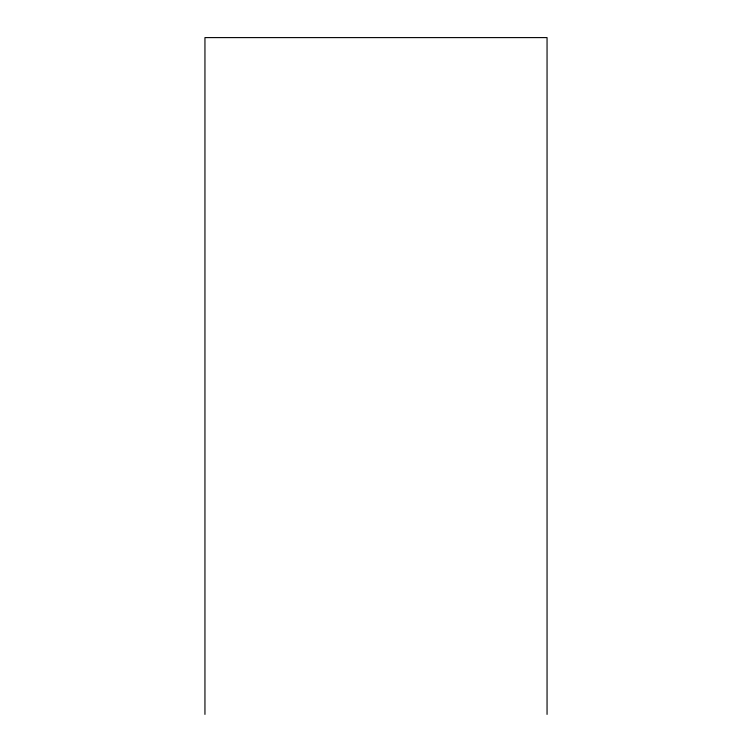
<?xml version="1.0" encoding="UTF-8"?>
<svg xmlns="http://www.w3.org/2000/svg" width="752" height="752" viewBox="0 0 752 752"><rect width="100%" height="100%" fill="white"/><g stroke="black" fill="none" stroke-linecap="round" stroke-linejoin="round"><path stroke-width="1.13" d="M547.052 714.4L547.052 37.6L204.948 37.6L204.948 714.4"/></g></svg>
